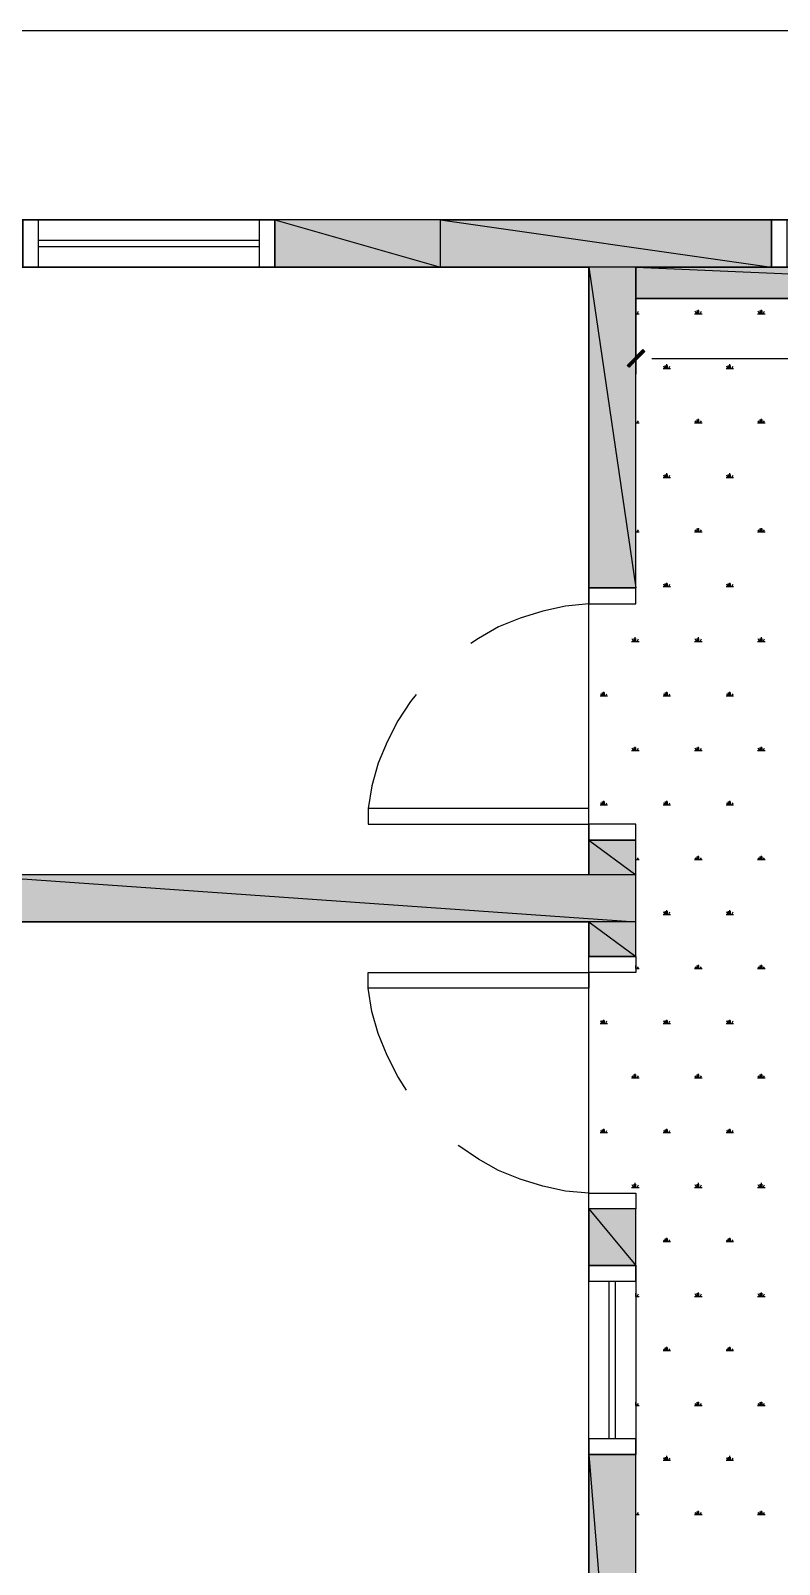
# Model space of a CAD drawing. Header units: millimetres. Extents: x -75 to 20144, y -75 to 30258.
# Drawn here: x 9937 to 12312, y 22957 to 27822 of the extents above; entities that cross this region are included whole.
import ezdxf

# ---------------------------------------------------------------- set-up
doc = ezdxf.new("R2010")
doc.units = ezdxf.units.MM
for name, color, linetype, true_color in [('SRC-FILLSTROKE-000000', 7, 'Continuous', 0x000000), ('SRC-FILLSTROKE-636466', 7, 'Continuous', 0x636466), ('SRC-FILLSTROKE-ff0000', 7, 'Continuous', 0xff0000), ('SRC-STROKE-000000', 7, 'Continuous', 0x000000), ('SRC-STROKE-636466', 7, 'Continuous', 0x636466), ('SRC-STROKE-767676', 7, 'Continuous', 0x767676), ('SRC-STROKE-a953a0', 7, 'Continuous', 0xa953a0), ('SRC-STROKE-ff0000', 7, 'Continuous', 0xff0000)]:
    doc.layers.add(name, color=color, linetype=linetype, true_color=true_color)

msp = doc.modelspace()

# ---------------------------------------------------------------- hatches: boundary and pattern name
at = {"layer": 'SRC-FILLSTROKE-000000', "true_color": 0x000000}
h = msp.add_hatch(color=7, dxfattribs=at)
h.dxf.hatch_style = 1
h.paths.add_polyline_path([(11237.5, 27222.3), (10711.6, 27222.3), (11237.5, 27072.3), (11237.5, 27222.3)])
h = msp.add_hatch(color=7, dxfattribs=at)
h.dxf.hatch_style = 1
h.paths.add_polyline_path([(10711.6, 27222.3), (11237.5, 27072.3), (10711.6, 27072.3), (10711.6, 27222.3)])
h = msp.add_hatch(color=7, dxfattribs=at)
h.dxf.hatch_style = 1
h.paths.add_polyline_path([(11857.4, 27072.3), (11707.5, 27072.3), (11857.4, 26054.5), (11857.4, 27072.3)])
h = msp.add_hatch(color=7, dxfattribs=at)
h.dxf.hatch_style = 1
h.paths.add_polyline_path([(11707.5, 27072.3), (11857.4, 26054.5), (11707.5, 26054.5), (11707.5, 27072.3)])
h = msp.add_hatch(color=7, dxfattribs=at)
h.dxf.hatch_style = 1
h.paths.add_polyline_path([(11857.4, 25254.6), (11707.5, 25254.6), (11857.4, 25144.6), (11857.4, 25254.6)])
h = msp.add_hatch(color=7, dxfattribs=at)
h.dxf.hatch_style = 1
h.paths.add_polyline_path([(11707.5, 25254.6), (11857.4, 25144.6), (11707.5, 25144.6), (11707.5, 25254.6)])
h = msp.add_hatch(color=7, dxfattribs=at)
h.dxf.hatch_style = 1
h.paths.add_polyline_path([(11857.4, 25144.6), (9727.8, 25144.6), (11857.4, 24994.7), (11857.4, 25144.6)])
h = msp.add_hatch(color=7, dxfattribs=at)
h.dxf.hatch_style = 1
h.paths.add_polyline_path([(9727.8, 25144.6), (11857.4, 24994.7), (9727.8, 24994.7), (9727.8, 25144.6)])
h = msp.add_hatch(color=7, dxfattribs=at)
h.dxf.hatch_style = 1
h.paths.add_polyline_path([(11857.4, 24994.7), (11707.5, 24994.7), (11857.4, 24884.7), (11857.4, 24994.7)])
h = msp.add_hatch(color=7, dxfattribs=at)
h.dxf.hatch_style = 1
h.paths.add_polyline_path([(11707.5, 24994.7), (11857.4, 24884.7), (11707.5, 24884.7), (11707.5, 24994.7)])
h = msp.add_hatch(color=7, dxfattribs=at)
h.dxf.hatch_style = 1
h.paths.add_polyline_path([(11857.4, 24084.8), (11707.5, 24084.8), (11857.4, 23904.8), (11857.4, 24084.8)])
h = msp.add_hatch(color=7, dxfattribs=at)
h.dxf.hatch_style = 1
h.paths.add_polyline_path([(11707.5, 24084.8), (11857.4, 23904.8), (11707.5, 23904.8), (11707.5, 24084.8)])
h = msp.add_hatch(color=7, dxfattribs=at)
h.dxf.hatch_style = 1
h.paths.add_polyline_path([(11857.4, 23304.9), (11707.5, 23304.9), (11857.4, 21483.2), (11857.4, 23304.9)])
h = msp.add_hatch(color=7, dxfattribs=at)
h.dxf.hatch_style = 1
h.paths.add_polyline_path([(11707.5, 23304.9), (11857.4, 21483.2), (11707.5, 21483.2), (11707.5, 23304.9)])
at = {"layer": 'SRC-FILLSTROKE-636466', "true_color": 0x636466}
h = msp.add_hatch(color=7, dxfattribs=at)
h.dxf.hatch_style = 1
h.paths.add_polyline_path([(12287.4, 27222.3), (11237.5, 27222.3), (12287.4, 27072.3), (12287.4, 27222.3)])
h = msp.add_hatch(color=7, dxfattribs=at)
h.dxf.hatch_style = 1
h.paths.add_polyline_path([(11237.5, 27222.3), (12287.4, 27072.3), (11237.5, 27072.3), (11237.5, 27222.3)])
at = {"layer": 'SRC-FILLSTROKE-ff0000', "true_color": 0xff0000}
h = msp.add_hatch(color=7, dxfattribs=at)
h.dxf.hatch_style = 1
h.paths.add_polyline_path([(14147.1, 27072.3), (11857.4, 27072.3), (14147.1, 26972.3), (14147.1, 27072.3)])
h = msp.add_hatch(color=7, dxfattribs=at)
h.dxf.hatch_style = 1
h.paths.add_polyline_path([(11857.4, 27072.3), (14147.1, 26972.3), (11857.4, 26972.3), (11857.4, 27072.3)])
h = msp.add_hatch(color=7, dxfattribs=at)
h.dxf.hatch_style = 1
h.paths.add_polyline_path([(11879.4, 26810.4), (11835.4, 26754.4), (11829.4, 26760.4), (11879.4, 26810.4)])
h = msp.add_hatch(color=7, dxfattribs=at)
h.dxf.hatch_style = 1
h.paths.add_polyline_path([(11885.4, 26804.4), (11879.4, 26810.4), (11835.4, 26754.4), (11885.4, 26804.4)])

# ---------------------------------------------------------------- linework, layer by layer
at = {"layer": 'SRC-FILLSTROKE-000000'}
for points in [[(11237.5, 27222.3), (10711.6, 27222.3), (11237.5, 27072.3), (11237.5, 27222.3)], [(10711.6, 27222.3), (11237.5, 27072.3), (10711.6, 27072.3), (10711.6, 27222.3)], [(11857.4, 27072.3), (11707.5, 27072.3), (11857.4, 26054.5), (11857.4, 27072.3)], [(11707.5, 27072.3), (11857.4, 26054.5), (11707.5, 26054.5), (11707.5, 27072.3)], [(11857.4, 25254.6), (11707.5, 25254.6), (11857.4, 25144.6), (11857.4, 25254.6)], [(11707.5, 25254.6), (11857.4, 25144.6), (11707.5, 25144.6), (11707.5, 25254.6)], [(11857.4, 25144.6), (9727.8, 25144.6), (11857.4, 24994.7), (11857.4, 25144.6)], [(9727.8, 25144.6), (11857.4, 24994.7), (9727.8, 24994.7), (9727.8, 25144.6)], [(11857.4, 24994.7), (11707.5, 24994.7), (11857.4, 24884.7), (11857.4, 24994.7)], [(11707.5, 24994.7), (11857.4, 24884.7), (11707.5, 24884.7), (11707.5, 24994.7)], [(11857.4, 24084.8), (11707.5, 24084.8), (11857.4, 23904.8), (11857.4, 24084.8)], [(11707.5, 24084.8), (11857.4, 23904.8), (11707.5, 23904.8), (11707.5, 24084.8)], [(11857.4, 23304.9), (11707.5, 23304.9), (11857.4, 21483.2), (11857.4, 23304.9)], [(11707.5, 23304.9), (11857.4, 21483.2), (11707.5, 21483.2), (11707.5, 23304.9)]]:
    msp.add_lwpolyline(points, dxfattribs=at)
at = {"layer": 'SRC-FILLSTROKE-636466'}
for points in [[(12287.4, 27222.3), (11237.5, 27222.3), (12287.4, 27072.3), (12287.4, 27222.3)], [(11237.5, 27222.3), (12287.4, 27072.3), (11237.5, 27072.3), (11237.5, 27222.3)]]:
    msp.add_lwpolyline(points, dxfattribs=at)
at = {"layer": 'SRC-FILLSTROKE-ff0000'}
for points in [[(14147.1, 27072.3), (11857.4, 27072.3), (14147.1, 26972.3), (14147.1, 27072.3)], [(11857.4, 27072.3), (14147.1, 26972.3), (11857.4, 26972.3), (11857.4, 27072.3)], [(11879.4, 26810.4), (11835.4, 26754.4), (11829.4, 26760.4), (11879.4, 26810.4)], [(11885.4, 26804.4), (11879.4, 26810.4), (11835.4, 26754.4), (11885.4, 26804.4)]]:
    msp.add_lwpolyline(points, dxfattribs=at)
at = {"layer": 'SRC-STROKE-000000'}
for points in [[(9727.8, 21483.2), (9727.8, 24994.7), (11707.5, 24994.7), (11707.5, 24884.7), (11857.4, 24884.7), (11857.4, 25254.6), (11707.5, 25254.6), (11707.5, 25144.6), (9727.8, 25144.6), (9727.8, 27072.3), (11707.5, 27072.3), (11707.5, 26054.5), (11857.4, 26054.5), (11857.4, 27072.3), (12287.4, 27072.3), (12287.4, 27222.3), (9727.8, 27222.3), (9727.8, 27072.3)], [(12287.4, 27072.3), (13787.1, 27072.3), (13787.1, 27222.3), (12287.4, 27222.3), (12287.4, 27072.3)], [(11707.5, 25254.6), (11707.5, 26054.5)], [(11707.5, 24084.8), (11707.5, 24884.7)], [(11857.4, 24084.8), (11707.5, 24084.8), (11707.5, 23904.8), (11857.4, 23904.8), (11857.4, 24084.8)], [(11857.4, 21483.2), (11857.4, 23304.9), (11707.5, 23304.9), (11707.5, 21483.2)]]:
    msp.add_lwpolyline(points, dxfattribs=at)
at = {"layer": 'SRC-STROKE-636466'}
for points in [[(14297, 27822.2), (7678.1, 27822.2)], [(11237.5, 27222.3), (12287.4, 27222.3), (12287.4, 27072.3), (11237.5, 27072.3), (11237.5, 27222.3)]]:
    msp.add_lwpolyline(points, dxfattribs=at)
at = {"layer": 'SRC-STROKE-767676'}
for points in [[(9911.7, 27222.3), (10711.6, 27222.3), (10711.6, 27072.3), (9911.7, 27072.3), (9911.7, 27222.3)], [(9961.7, 27222.3), (9911.7, 27222.3), (9911.7, 27072.3), (9961.7, 27072.3), (9961.7, 27222.3)], [(10711.6, 27222.3), (10661.6, 27222.3), (10661.6, 27072.3), (10711.6, 27072.3), (10711.6, 27222.3)], [(12287.4, 27222.3), (13687.1, 27222.3), (13687.1, 27072.3), (12287.4, 27072.3), (12287.4, 27222.3)], [(12337.4, 27222.3), (12287.4, 27222.3), (12287.4, 27072.3), (12337.4, 27072.3), (12337.4, 27222.3)], [(10661.6, 27156.3), (9961.7, 27156.3)], [(10661.6, 27136.3), (9961.7, 27136.3)], [(11857.4, 26004.5), (11857.4, 26054.5), (11707.5, 26054.5), (11707.5, 26004.5), (11857.4, 26004.5)], [(11707.5, 26004.5), (11633.5, 25996.5), (11561.5, 25980.5), (11489.5, 25958.5), (11421.5, 25930.5), (11357.5, 25894.5), (11333.5, 25878.5)], [(11159.5, 25716.6), (11141.6, 25694.6), (11101.6, 25632.6), (11067.6, 25566.6), (11039.6, 25498.6), (11019.6, 25426.6), (11007.6, 25354.6)], [(11707.5, 25304.6), (11707.5, 25354.6), (11007.6, 25354.6), (11007.6, 25304.6), (11707.5, 25304.6)], [(11857.4, 25254.6), (11857.4, 25304.6), (11707.5, 25304.6), (11707.5, 25254.6), (11857.4, 25254.6)], [(11857.4, 24884.7), (11857.4, 24834.7), (11707.5, 24834.7), (11707.5, 24884.7), (11857.4, 24884.7)], [(11707.5, 24834.7), (11707.5, 24784.7), (11007.6, 24784.7), (11007.6, 24834.7), (11707.5, 24834.7)], [(11129.6, 24460.8), (11101.6, 24504.7), (11067.6, 24570.7), (11039.6, 24640.7), (11019.6, 24710.7), (11007.6, 24784.7)], [(11707.5, 24134.8), (11633.5, 24140.8), (11561.5, 24156.8), (11489.5, 24178.8), (11421.5, 24206.8), (11357.5, 24242.8), (11295.5, 24284.8), (11293.5, 24286.8)], [(11857.4, 24134.8), (11857.4, 24084.8), (11707.5, 24084.8), (11707.5, 24134.8), (11857.4, 24134.8)], [(11707.5, 23304.9), (11707.5, 23904.8), (11857.4, 23904.8), (11857.4, 23304.9), (11707.5, 23304.9)], [(11707.5, 23904.8), (11707.5, 23854.8), (11857.4, 23854.8), (11857.4, 23904.8), (11707.5, 23904.8)], [(11771.5, 23854.8), (11771.5, 23354.9)], [(11791.4, 23854.8), (11791.4, 23354.9)], [(11707.5, 23354.9), (11707.5, 23304.9), (11857.4, 23304.9), (11857.4, 23354.9), (11707.5, 23354.9)]]:
    msp.add_lwpolyline(points, dxfattribs=at)
at = {"layer": 'SRC-STROKE-a953a0'}
for points in [[(11857.4, 26924.4), (11857.4, 26934.4)], [(11857.4, 26924.4), (11867.4, 26924.4)], [(11861.4, 26924.4), (11865.4, 26932.4)], [(12043.4, 26924.4), (12067.4, 26924.4)], [(12049.4, 26924.4), (12045.4, 26932.4)], [(12051.4, 26924.4), (12051.4, 26934.4)], [(12055.4, 26924.4), (12055.4, 26936.4)], [(12057.4, 26924.4), (12057.4, 26934.4)], [(12061.4, 26924.4), (12065.4, 26932.4)], [(12243.4, 26924.4), (12267.4, 26924.4)], [(12249.4, 26924.4), (12245.4, 26932.4)], [(12251.4, 26924.4), (12251.4, 26934.4)], [(12255.4, 26924.4), (12255.4, 26936.4)], [(12257.4, 26924.4), (12257.4, 26934.4)], [(12261.4, 26924.4), (12265.4, 26932.4)], [(11951.4, 26750.4), (11951.4, 26760.4)], [(11955.4, 26750.4), (11955.4, 26764.4)], [(11957.4, 26750.4), (11957.4, 26760.4)], [(12151.4, 26750.4), (12151.4, 26760.4)], [(12155.4, 26750.4), (12155.4, 26764.4)], [(12157.4, 26750.4), (12157.4, 26760.4)], [(11943.4, 26750.4), (11967.4, 26750.4)], [(11949.4, 26750.4), (11945.4, 26758.4)], [(11961.4, 26750.4), (11965.4, 26758.4)], [(12143.4, 26750.4), (12167.4, 26750.4)], [(12149.4, 26750.4), (12145.4, 26758.4)], [(12161.4, 26750.4), (12165.4, 26758.4)], [(11857.4, 26578.4), (11857.4, 26588.4)], [(11857.4, 26578.4), (11867.4, 26578.4)], [(11861.4, 26578.4), (11865.4, 26584.4)], [(12043.4, 26578.4), (12067.4, 26578.4)], [(12049.4, 26578.4), (12045.4, 26584.4)], [(12051.4, 26578.4), (12051.4, 26588.4)], [(12055.4, 26578.4), (12055.4, 26590.4)], [(12057.4, 26578.4), (12057.4, 26588.4)], [(12061.4, 26578.4), (12065.4, 26584.4)], [(12243.4, 26578.4), (12267.4, 26578.4)], [(12249.4, 26578.4), (12245.4, 26584.4)], [(12251.4, 26578.4), (12251.4, 26588.4)], [(12255.4, 26578.4), (12255.4, 26590.4)], [(12257.4, 26578.4), (12257.4, 26588.4)], [(12261.4, 26578.4), (12265.4, 26584.4)], [(11955.4, 26404.4), (11955.4, 26418.4)], [(12155.4, 26404.4), (12155.4, 26418.4)], [(11943.4, 26404.4), (11967.4, 26404.4)], [(11949.4, 26404.4), (11945.4, 26412.4)], [(11951.4, 26404.4), (11951.4, 26414.4)], [(11957.4, 26404.4), (11957.4, 26414.4)], [(11961.4, 26404.4), (11965.4, 26412.4)], [(12143.4, 26404.4), (12167.4, 26404.4)], [(12149.4, 26404.4), (12145.4, 26412.4)], [(12151.4, 26404.4), (12151.4, 26414.4)], [(12157.4, 26404.4), (12157.4, 26414.4)], [(12161.4, 26404.4), (12165.4, 26412.4)], [(11857.4, 26232.5), (11857.4, 26242.5)], [(11857.4, 26232.5), (11867.4, 26232.5)], [(11861.4, 26232.5), (11865.4, 26238.5)], [(12043.4, 26232.5), (12067.4, 26232.5)], [(12049.4, 26232.5), (12045.4, 26238.5)], [(12051.4, 26232.5), (12051.4, 26242.5)], [(12055.4, 26232.5), (12055.4, 26244.5)], [(12057.4, 26232.5), (12057.4, 26242.5)], [(12061.4, 26232.5), (12065.4, 26238.5)], [(12243.4, 26232.5), (12267.4, 26232.5)], [(12249.4, 26232.5), (12245.4, 26238.5)], [(12251.4, 26232.5), (12251.4, 26242.5)], [(12255.4, 26232.5), (12255.4, 26244.5)], [(12257.4, 26232.5), (12257.4, 26242.5)], [(12261.4, 26232.5), (12265.4, 26238.5)], [(11943.4, 26058.5), (11967.4, 26058.5)], [(11949.4, 26058.5), (11945.4, 26066.5)], [(11951.4, 26058.5), (11951.4, 26068.5)], [(11955.4, 26058.5), (11955.4, 26070.5)], [(11957.4, 26058.5), (11957.4, 26068.5)], [(11961.4, 26058.5), (11965.4, 26066.5)], [(12143.4, 26058.5), (12167.4, 26058.5)], [(12149.4, 26058.5), (12145.4, 26066.5)], [(12151.4, 26058.5), (12151.4, 26068.5)], [(12155.4, 26058.5), (12155.4, 26070.5)], [(12157.4, 26058.5), (12157.4, 26068.5)], [(12161.4, 26058.5), (12165.4, 26066.5)], [(11843.4, 25884.5), (11867.4, 25884.5)], [(11849.4, 25884.5), (11845.4, 25892.5)], [(11851.4, 25884.5), (11851.4, 25894.5)], [(11855.4, 25884.5), (11855.4, 25898.5)], [(11857.4, 25884.5), (11857.4, 25894.5)], [(11861.4, 25884.5), (11865.4, 25892.5)], [(12043.4, 25884.5), (12067.4, 25884.5)], [(12049.4, 25884.5), (12045.4, 25892.5)], [(12051.4, 25884.5), (12051.4, 25894.5)], [(12055.4, 25884.5), (12055.4, 25898.5)], [(12057.4, 25884.5), (12057.4, 25894.5)], [(12061.4, 25884.5), (12065.4, 25892.5)], [(12243.4, 25884.5), (12267.4, 25884.5)], [(12249.4, 25884.5), (12245.4, 25892.5)], [(12251.4, 25884.5), (12251.4, 25894.5)], [(12255.4, 25884.5), (12255.4, 25898.5)], [(12257.4, 25884.5), (12257.4, 25894.5)], [(12261.4, 25884.5), (12265.4, 25892.5)], [(11743.5, 25712.6), (11767.5, 25712.6)], [(11749.5, 25712.6), (11745.5, 25718.6)], [(11751.5, 25712.6), (11751.5, 25722.5)], [(11755.5, 25712.6), (11755.5, 25724.5)], [(11757.5, 25712.6), (11757.5, 25722.5)], [(11761.5, 25712.6), (11765.5, 25718.6)], [(11943.4, 25712.6), (11967.4, 25712.6)], [(11949.4, 25712.6), (11945.4, 25718.6)], [(11951.4, 25712.6), (11951.4, 25722.5)], [(11955.4, 25712.6), (11955.4, 25724.5)], [(11957.4, 25712.6), (11957.4, 25722.5)], [(11961.4, 25712.6), (11965.4, 25718.6)], [(12143.4, 25712.6), (12167.4, 25712.6)], [(12149.4, 25712.6), (12145.4, 25718.6)], [(12151.4, 25712.6), (12151.4, 25722.5)], [(12155.4, 25712.6), (12155.4, 25724.5)], [(12157.4, 25712.6), (12157.4, 25722.5)], [(12161.4, 25712.6), (12165.4, 25718.6)], [(11849.4, 25538.6), (11845.4, 25546.6)], [(11851.4, 25538.6), (11851.4, 25548.6)], [(11855.4, 25538.6), (11855.4, 25550.6)], [(11857.4, 25538.6), (11857.4, 25548.6)], [(11861.4, 25538.6), (11865.4, 25546.6)], [(12049.4, 25538.6), (12045.4, 25546.6)], [(12051.4, 25538.6), (12051.4, 25548.6)], [(12055.4, 25538.6), (12055.4, 25550.6)], [(12057.4, 25538.6), (12057.4, 25548.6)], [(12061.4, 25538.6), (12065.4, 25546.6)], [(12249.4, 25538.6), (12245.4, 25546.6)], [(12251.4, 25538.6), (12251.4, 25548.6)], [(12255.4, 25538.6), (12255.4, 25550.6)], [(12257.4, 25538.6), (12257.4, 25548.6)], [(12261.4, 25538.6), (12265.4, 25546.6)], [(11843.4, 25538.6), (11867.4, 25538.6)], [(12043.4, 25538.6), (12067.4, 25538.6)], [(12243.4, 25538.6), (12267.4, 25538.6)], [(11743.5, 25366.6), (11767.5, 25366.6)], [(11749.5, 25366.6), (11745.5, 25372.6)], [(11751.5, 25366.6), (11751.5, 25376.6)], [(11755.5, 25366.6), (11755.5, 25378.6)], [(11757.5, 25366.6), (11757.5, 25376.6)], [(11761.5, 25366.6), (11765.5, 25372.6)], [(11943.4, 25366.6), (11967.4, 25366.6)], [(11949.4, 25366.6), (11945.4, 25372.6)], [(11951.4, 25366.6), (11951.4, 25376.6)], [(11955.4, 25366.6), (11955.4, 25378.6)], [(11957.4, 25366.6), (11957.4, 25376.6)], [(11961.4, 25366.6), (11965.4, 25372.6)], [(12143.4, 25366.6), (12167.4, 25366.6)], [(12149.4, 25366.6), (12145.4, 25372.6)], [(12151.4, 25366.6), (12151.4, 25376.6)], [(12155.4, 25366.6), (12155.4, 25378.6)], [(12157.4, 25366.6), (12157.4, 25376.6)], [(12161.4, 25366.6), (12165.4, 25372.6)], [(11857.4, 25192.6), (11857.4, 25202.6)], [(12051.4, 25192.6), (12051.4, 25202.6)], [(12055.4, 25192.6), (12055.4, 25204.6)], [(12057.4, 25192.6), (12057.4, 25202.6)], [(12251.4, 25192.6), (12251.4, 25202.6)], [(12255.4, 25192.6), (12255.4, 25204.6)], [(12257.4, 25192.6), (12257.4, 25202.6)], [(11857.4, 25192.6), (11867.4, 25192.6)], [(11861.4, 25192.6), (11865.4, 25198.6)], [(12043.4, 25192.6), (12067.4, 25192.6)], [(12049.4, 25192.6), (12045.4, 25198.6)], [(12061.4, 25192.6), (12065.4, 25198.6)], [(12243.4, 25192.6), (12267.4, 25192.6)], [(12249.4, 25192.6), (12245.4, 25198.6)], [(12261.4, 25192.6), (12265.4, 25198.6)], [(11943.4, 25018.7), (11967.4, 25018.7)], [(11949.4, 25018.7), (11945.4, 25026.7)], [(11951.4, 25018.7), (11951.4, 25028.7)], [(11955.4, 25018.7), (11955.4, 25032.7)], [(11957.4, 25018.7), (11957.4, 25028.7)], [(11961.4, 25018.7), (11965.4, 25026.7)], [(12143.4, 25018.7), (12167.4, 25018.7)], [(12149.4, 25018.7), (12145.4, 25026.7)], [(12151.4, 25018.7), (12151.4, 25028.7)], [(12155.4, 25018.7), (12155.4, 25032.7)], [(12157.4, 25018.7), (12157.4, 25028.7)], [(12161.4, 25018.7), (12165.4, 25026.7)], [(11857.4, 24846.7), (11857.4, 24856.7)], [(11857.4, 24846.7), (11867.4, 24846.7)], [(11861.4, 24846.7), (11865.4, 24852.7)], [(12043.4, 24846.7), (12067.4, 24846.7)], [(12049.4, 24846.7), (12045.4, 24852.7)], [(12051.4, 24846.7), (12051.4, 24856.7)], [(12055.4, 24846.7), (12055.4, 24858.7)], [(12057.4, 24846.7), (12057.4, 24856.7)], [(12061.4, 24846.7), (12065.4, 24852.7)], [(12243.4, 24846.7), (12267.4, 24846.7)], [(12249.4, 24846.7), (12245.4, 24852.7)], [(12251.4, 24846.7), (12251.4, 24856.7)], [(12255.4, 24846.7), (12255.4, 24858.7)], [(12257.4, 24846.7), (12257.4, 24856.7)], [(12261.4, 24846.7), (12265.4, 24852.7)], [(11743.5, 24672.7), (11767.5, 24672.7)], [(11749.5, 24672.7), (11745.5, 24680.7)], [(11751.5, 24672.7), (11751.5, 24682.7)], [(11755.5, 24672.7), (11755.5, 24684.7)], [(11757.5, 24672.7), (11757.5, 24682.7)], [(11761.5, 24672.7), (11765.5, 24680.7)], [(11943.4, 24672.7), (11967.4, 24672.7)], [(11949.4, 24672.7), (11945.4, 24680.7)], [(11951.4, 24672.7), (11951.4, 24682.7)], [(11955.4, 24672.7), (11955.4, 24684.7)], [(11957.4, 24672.7), (11957.4, 24682.7)], [(11961.4, 24672.7), (11965.4, 24680.7)], [(12143.4, 24672.7), (12167.4, 24672.7)], [(12149.4, 24672.7), (12145.4, 24680.7)], [(12151.4, 24672.7), (12151.4, 24682.7)], [(12155.4, 24672.7), (12155.4, 24684.7)], [(12157.4, 24672.7), (12157.4, 24682.7)], [(12161.4, 24672.7), (12165.4, 24680.7)], [(11843.4, 24500.7), (11867.4, 24500.7)], [(11849.4, 24500.7), (11845.4, 24506.7)], [(11851.4, 24500.7), (11851.4, 24510.7)], [(11855.4, 24500.7), (11855.4, 24512.7)], [(11857.4, 24500.7), (11857.4, 24510.7)], [(11861.4, 24500.7), (11865.4, 24506.7)], [(12043.4, 24500.7), (12067.4, 24500.7)], [(12049.4, 24500.7), (12045.4, 24506.7)], [(12051.4, 24500.7), (12051.4, 24510.7)], [(12055.4, 24500.7), (12055.4, 24512.7)], [(12057.4, 24500.7), (12057.4, 24510.7)], [(12061.4, 24500.7), (12065.4, 24506.7)], [(12243.4, 24500.7), (12267.4, 24500.7)], [(12249.4, 24500.7), (12245.4, 24506.7)], [(12251.4, 24500.7), (12251.4, 24510.7)], [(12255.4, 24500.7), (12255.4, 24512.7)], [(12257.4, 24500.7), (12257.4, 24510.7)], [(12261.4, 24500.7), (12265.4, 24506.7)], [(11743.5, 24326.8), (11767.5, 24326.8)], [(11749.5, 24326.8), (11745.5, 24332.8)], [(11751.5, 24326.8), (11751.5, 24336.8)], [(11755.5, 24326.8), (11755.5, 24338.8)], [(11757.5, 24326.8), (11757.5, 24336.8)], [(11761.5, 24326.8), (11765.5, 24332.8)], [(11943.4, 24326.8), (11967.4, 24326.8)], [(11949.4, 24326.8), (11945.4, 24332.8)], [(11951.4, 24326.8), (11951.4, 24336.8)], [(11955.4, 24326.8), (11955.4, 24338.8)], [(11957.4, 24326.8), (11957.4, 24336.8)], [(11961.4, 24326.8), (11965.4, 24332.8)], [(12143.4, 24326.8), (12167.4, 24326.8)], [(12149.4, 24326.8), (12145.4, 24332.8)], [(12151.4, 24326.8), (12151.4, 24336.8)], [(12155.4, 24326.8), (12155.4, 24338.8)], [(12157.4, 24326.8), (12157.4, 24336.8)], [(12161.4, 24326.8), (12165.4, 24332.8)], [(11843.4, 24152.8), (11867.4, 24152.8)], [(11849.4, 24152.8), (11845.4, 24160.8)], [(11851.4, 24152.8), (11851.4, 24162.8)], [(11855.4, 24152.8), (11855.4, 24166.8)], [(11857.4, 24152.8), (11857.4, 24162.8)], [(11861.4, 24152.8), (11865.4, 24160.8)], [(12043.4, 24152.8), (12067.4, 24152.8)], [(12049.4, 24152.8), (12045.4, 24160.8)], [(12051.4, 24152.8), (12051.4, 24162.8)], [(12055.4, 24152.8), (12055.4, 24166.8)], [(12057.4, 24152.8), (12057.4, 24162.8)], [(12061.4, 24152.8), (12065.4, 24160.8)], [(12243.4, 24152.8), (12267.4, 24152.8)], [(12249.4, 24152.8), (12245.4, 24160.8)], [(12251.4, 24152.8), (12251.4, 24162.8)], [(12255.4, 24152.8), (12255.4, 24166.8)], [(12257.4, 24152.8), (12257.4, 24162.8)], [(12261.4, 24152.8), (12265.4, 24160.8)], [(11949.4, 23980.8), (11945.4, 23986.8)], [(11951.4, 23980.8), (11951.4, 23990.8)], [(11955.4, 23980.8), (11955.4, 23992.8)], [(11957.4, 23980.8), (11957.4, 23990.8)], [(11961.4, 23980.8), (11965.4, 23986.8)], [(12149.4, 23980.8), (12145.4, 23986.8)], [(12151.4, 23980.8), (12151.4, 23990.8)], [(12155.4, 23980.8), (12155.4, 23992.8)], [(12157.4, 23980.8), (12157.4, 23990.8)], [(12161.4, 23980.8), (12165.4, 23986.8)], [(11943.4, 23980.8), (11967.4, 23980.8)], [(12143.4, 23980.8), (12167.4, 23980.8)], [(11857.4, 23806.9), (11857.4, 23816.9)], [(11857.4, 23806.9), (11867.4, 23806.9)], [(11861.4, 23806.9), (11865.4, 23814.9)], [(12043.4, 23806.9), (12067.4, 23806.9)], [(12049.4, 23806.9), (12045.4, 23814.9)], [(12051.4, 23806.9), (12051.4, 23816.9)], [(12055.4, 23806.9), (12055.4, 23818.9)], [(12057.4, 23806.9), (12057.4, 23816.9)], [(12061.4, 23806.9), (12065.4, 23814.9)], [(12243.4, 23806.9), (12267.4, 23806.9)], [(12249.4, 23806.9), (12245.4, 23814.9)], [(12251.4, 23806.9), (12251.4, 23816.9)], [(12255.4, 23806.9), (12255.4, 23818.9)], [(12257.4, 23806.9), (12257.4, 23816.9)], [(12261.4, 23806.9), (12265.4, 23814.9)], [(11955.4, 23634.9), (11955.4, 23646.9)], [(12155.4, 23634.9), (12155.4, 23646.9)], [(11943.4, 23634.9), (11967.4, 23634.9)], [(11949.4, 23634.9), (11945.4, 23640.9)], [(11951.4, 23634.9), (11951.4, 23644.9)], [(11957.4, 23634.9), (11957.4, 23644.9)], [(11961.4, 23634.9), (11965.4, 23640.9)], [(12143.4, 23634.9), (12167.4, 23634.9)], [(12149.4, 23634.9), (12145.4, 23640.9)], [(12151.4, 23634.9), (12151.4, 23644.9)], [(12157.4, 23634.9), (12157.4, 23644.9)], [(12161.4, 23634.9), (12165.4, 23640.9)], [(11857.4, 23460.9), (11857.4, 23470.9)], [(11857.4, 23460.9), (11867.4, 23460.9)], [(11861.4, 23460.9), (11865.4, 23466.9)], [(12043.4, 23460.9), (12067.4, 23460.9)], [(12049.4, 23460.9), (12045.4, 23466.9)], [(12051.4, 23460.9), (12051.4, 23470.9)], [(12055.4, 23460.9), (12055.4, 23472.9)], [(12057.4, 23460.9), (12057.4, 23470.9)], [(12061.4, 23460.9), (12065.4, 23466.9)], [(12243.4, 23460.9), (12267.4, 23460.9)], [(12249.4, 23460.9), (12245.4, 23466.9)], [(12251.4, 23460.9), (12251.4, 23470.9)], [(12255.4, 23460.9), (12255.4, 23472.9)], [(12257.4, 23460.9), (12257.4, 23470.9)], [(12261.4, 23460.9), (12265.4, 23466.9)], [(11943.4, 23286.9), (11967.4, 23286.9)], [(11949.4, 23286.9), (11945.4, 23294.9)], [(11951.4, 23286.9), (11951.4, 23296.9)], [(11955.4, 23286.9), (11955.4, 23300.9)], [(11957.4, 23286.9), (11957.4, 23296.9)], [(11961.4, 23286.9), (11965.4, 23294.9)], [(12143.4, 23286.9), (12167.4, 23286.9)], [(12149.4, 23286.9), (12145.4, 23294.9)], [(12151.4, 23286.9), (12151.4, 23296.9)], [(12155.4, 23286.9), (12155.4, 23300.9)], [(12157.4, 23286.9), (12157.4, 23296.9)], [(12161.4, 23286.9), (12165.4, 23294.9)], [(11857.4, 23115), (11857.4, 23125)], [(11857.4, 23115), (11867.4, 23115)], [(11861.4, 23115), (11865.4, 23121)], [(12043.4, 23115), (12067.4, 23115)], [(12049.4, 23115), (12045.4, 23121)], [(12051.4, 23115), (12051.4, 23125)], [(12055.4, 23115), (12055.4, 23127)], [(12057.4, 23115), (12057.4, 23125)], [(12061.4, 23115), (12065.4, 23121)], [(12243.4, 23115), (12267.4, 23115)], [(12249.4, 23115), (12245.4, 23121)], [(12251.4, 23115), (12251.4, 23125)], [(12255.4, 23115), (12255.4, 23127)], [(12257.4, 23115), (12257.4, 23125)], [(12261.4, 23115), (12265.4, 23121)]]:
    msp.add_lwpolyline(points, dxfattribs=at)
at = {"layer": 'SRC-STROKE-ff0000'}
for points in [[(14147.1, 27072.3), (11857.4, 27072.3), (11857.4, 26972.3), (14147.1, 26972.3), (14147.1, 27072.3)], [(11857.4, 26982.3), (11857.4, 26732.4)], [(11907.4, 26782.4), (14097.1, 26782.4)]]:
    msp.add_lwpolyline(points, dxfattribs=at)

doc.saveas('drawing.dxf')
